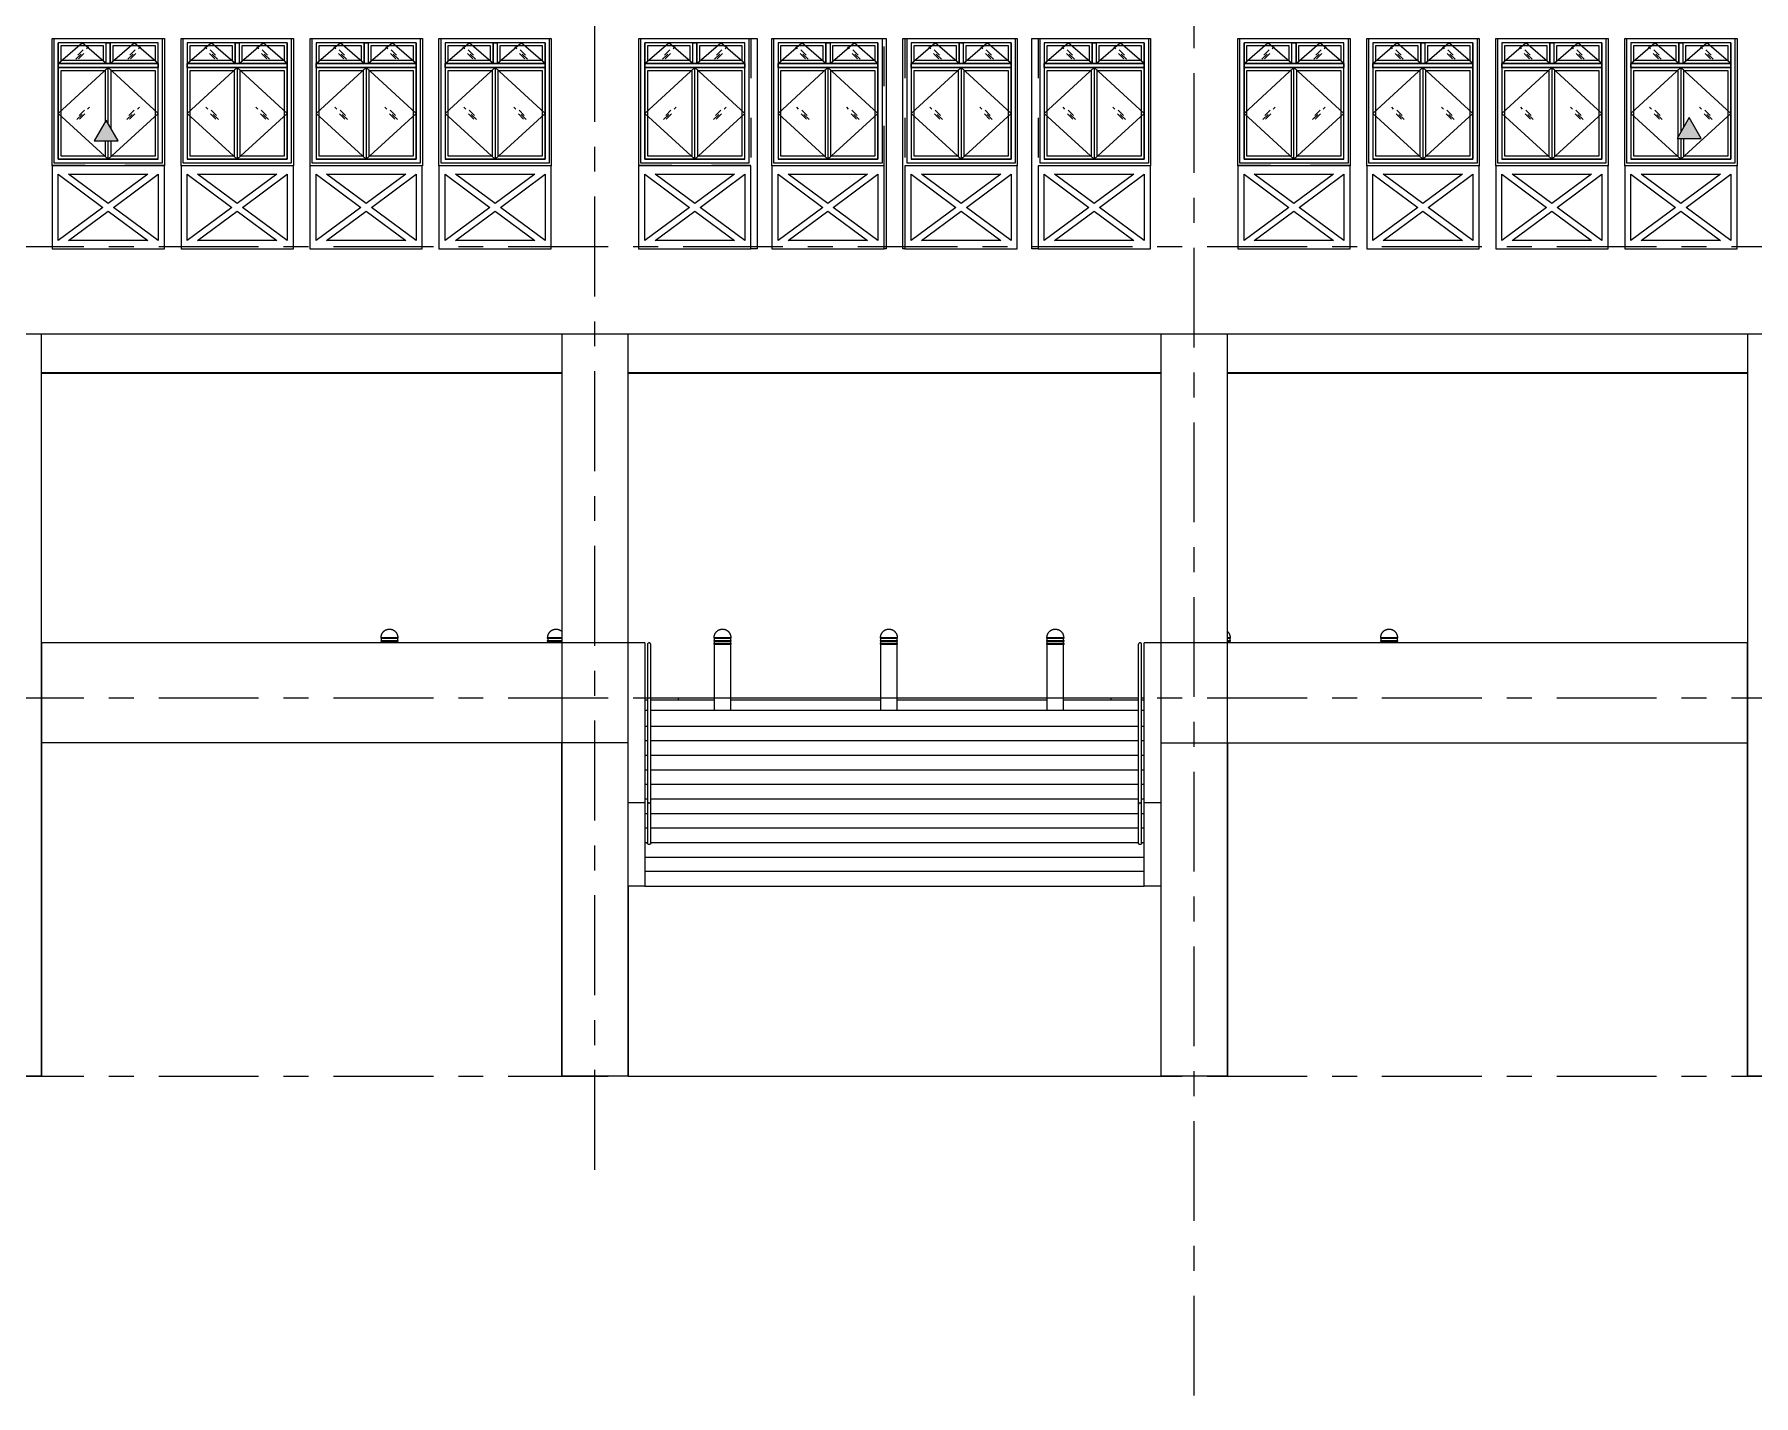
# Model space of a CAD drawing. Header units: millimetres. Extents: x -38844 to 124035, y 18225 to 48099.
# Drawn here: x 65565 to 86226, y 18225 to 34590 of the extents above; entities that cross this region are included whole.
import ezdxf

# ---------------------------------------------------------------- set-up
doc = ezdxf.new("R2010")
doc.units = ezdxf.units.MM
for name, pattern in [('Centre', [4762.5, 952.5, -714.375, 2381.25, -714.375]), ('Dash', [952.5, 476.25, -476.25]), ('Glass Symbol', [360, 90, -90, 90, -90]), ('IDA - Grid Line', [2100, 1200, -300, 300, -300])]:
    doc.linetypes.add(name, pattern=pattern)
for name, color, linetype, lineweight, true_color in [('A-_CEIL----_E-1', 6, 'Continuous', 9, 0xff00ff), ('A-_FLOR----_E-1', 6, 'Continuous', 9, 0xff00ff), ('A-_FLORLEVL_E-1', 9, 'IDA - Grid Line', 9, 0x808080), ('A-_GENM----_M-1', 1, 'Continuous', 9, 0xff0000), ('A-_GENM----_M-2', 6, 'Continuous', 9, 0xff00ff), ('A-_HANR----_E6-1', 6, 'Continuous', 9, 0xff00ff), ('A-_WALL----_E-1', 6, 'Continuous', 9, 0xff00ff), ('A-_WIND----_E-1', 6, 'Continuous', 9, 0xff00ff), ('A-_WIND----_E-2', 6, 'Dash', 9, 0xff00ff), ('A-_WIND----_E-3', 6, 'Centre', 9, 0xff00ff), ('A-_WIND----_E-4', 6, 'Glass Symbol', 9, 0xff00ff), ('C-_SITE----_E-1', 6, 'Continuous', 9, 0xff00ff), ('S-_ANOTGRID_E-1', 9, 'IDA - Grid Line', 9, 0x808080), ('S-_COLN----_E-1', 6, 'Continuous', 9, 0xff00ff), ('S-_STRC----_E-1', 6, 'Continuous', 9, 0xff00ff)]:
    doc.layers.add(name, color=color, linetype=linetype, lineweight=lineweight, true_color=true_color)

# ---------------------------------------------------------------- blocks, each defined once
blk = doc.blocks.new('IDA - Casement w Top Hung - 2 Panels - 1400L X 1500H - B2-AW02-V4-DOOR _ WINDOW SCHEDULE - ELEVATION 2 Copy 1')
at = {"layer": 'A-_WIND----_E-1'}
for p, q in [((-31425, 34240), (-31425, 34490)), ((-30850, 34490), (-31425, 34490)), ((-31425, 34490), (-31425, 33090)), ((-30225, 34490), (-31425, 34490)), ((-31390, 34275), (-31390, 34455)), ((-31390, 34455), (-30885, 34455)), ((-30885, 34455), (-30885, 34275)), ((-30850, 34240), (-30850, 34490)), ((-30850, 34490), (-30800, 34490)), ((-30850, 34240), (-30850, 34490)), ((-30800, 34240), (-30800, 34490)), ((-30225, 34490), (-30800, 34490)), ((-30800, 34490), (-30800, 34240)), ((-30765, 34275), (-30765, 34455)), ((-30765, 34455), (-30260, 34455)), ((-30260, 34455), (-30260, 34275)), ((-30225, 34240), (-30225, 34490)), ((-30225, 33090), (-30225, 34490)), ((-31425, 34240), (-30850, 34240)), ((-31425, 34190), (-31425, 34240)), ((-30225, 34240), (-31425, 34240)), ((-31425, 33090), (-31425, 34190)), ((-30825, 34190), (-31425, 34190)), ((-31425, 34190), (-30225, 34190)), ((-30885, 34275), (-31390, 34275)), ((-31390, 33125), (-31390, 34155)), ((-31390, 34155), (-30860, 34155)), ((-30860, 34155), (-30860, 33125)), ((-30850, 34240), (-30800, 34240)), ((-30825, 33090), (-30825, 34190)), ((-30225, 34190), (-30825, 34190)), ((-30825, 33090), (-30825, 34190)), ((-30800, 34240), (-30225, 34240)), ((-30790, 33125), (-30790, 34155)), ((-30790, 34155), (-30260, 34155)), ((-30260, 34275), (-30765, 34275)), ((-30260, 34155), (-30260, 33125)), ((-30225, 34240), (-30225, 34190)), ((-30225, 33090), (-30225, 34190)), ((-31425, 33090), (-30825, 33090)), ((-30225, 33090), (-31425, 33090)), ((-30860, 33125), (-31390, 33125)), ((-30825, 33090), (-30225, 33090)), ((-30260, 33125), (-30790, 33125))]:
    blk.add_line(p, q, dxfattribs=at)
at = {"layer": 'A-_WIND----_E-2'}
blk.add_line((-30150, 33015), (-31500, 33015), dxfattribs=at)
at = {"layer": 'A-_WIND----_E-3'}
for p, q in [((-31425, 34240), (-31137, 34490)), ((-30850, 34240), (-31137, 34490)), ((-30800, 34240), (-30512, 34490)), ((-30225, 34240), (-30512, 34490)), ((-30825, 34190), (-31425, 33640)), ((-30825, 34190), (-30225, 33640)), ((-31425, 33640), (-30825, 33090)), ((-30225, 33640), (-30825, 33090))]:
    blk.add_line(p, q, dxfattribs=at)
at = {"layer": 'A-_WIND----_E-4'}
for p, q in [((-31212, 34290), (-31062, 34440)), ((-31188, 34341), (-31094, 34435)), ((-31180, 34295), (-31086, 34389)), ((-30587, 34290), (-30437, 34440)), ((-30563, 34341), (-30469, 34435)), ((-30555, 34295), (-30461, 34389)), ((-31200, 33565), (-31050, 33715)), ((-31175, 33616), (-31082, 33710)), ((-30600, 33565), (-30450, 33715)), ((-30575, 33616), (-30482, 33710)), ((-31168, 33570), (-31074, 33664)), ((-30568, 33570), (-30474, 33664))]:
    blk.add_line(p, q, dxfattribs=at)
blk = doc.blocks.new('IDA - Casement w Top Hung - 2 Panels - 1400L X 1500H - B2-AW02A-4796629-DOOR _ WINDOW SCHEDULE - ELEVATION 2 Copy 1')
at = {"layer": 'A-_WIND----_E-1'}
for p, q in [((-26775, 34490), (-26775, 34240)), ((-26200, 34490), (-26775, 34490)), ((-25575, 34490), (-26775, 34490)), ((-26775, 34490), (-26775, 33090)), ((-26740, 34275), (-26740, 34455)), ((-26740, 34455), (-26235, 34455)), ((-26235, 34455), (-26235, 34275)), ((-26200, 34490), (-26200, 34240)), ((-26200, 34240), (-26200, 34490)), ((-26200, 34490), (-26150, 34490)), ((-26150, 34490), (-26150, 34240)), ((-25575, 34490), (-26150, 34490)), ((-26150, 34490), (-26150, 34240)), ((-26115, 34275), (-26115, 34455)), ((-26115, 34455), (-25610, 34455)), ((-25610, 34455), (-25610, 34275)), ((-25575, 34490), (-25575, 34240)), ((-25575, 33090), (-25575, 34490)), ((-26775, 34240), (-26200, 34240)), ((-26775, 34190), (-26775, 34240)), ((-25575, 34240), (-26775, 34240)), ((-26775, 34190), (-26775, 33090)), ((-26175, 34190), (-26775, 34190)), ((-26775, 34190), (-25575, 34190)), ((-26235, 34275), (-26740, 34275)), ((-26740, 33125), (-26740, 34155)), ((-26740, 34155), (-26210, 34155)), ((-26210, 34155), (-26210, 33356)), ((-26200, 34240), (-26150, 34240)), ((-26175, 34190), (-26175, 33417)), ((-26175, 34190), (-26175, 33417)), ((-25575, 34190), (-26175, 34190)), ((-26150, 34240), (-25575, 34240)), ((-26140, 33477), (-26140, 34155)), ((-26140, 34155), (-25610, 34155)), ((-25610, 34275), (-26115, 34275)), ((-25610, 34155), (-25610, 33125)), ((-25575, 34240), (-25575, 34190)), ((-25575, 34190), (-25575, 33090)), ((-26210, 33340), (-26210, 33125)), ((-26175, 33340), (-26175, 33090)), ((-26175, 33340), (-26175, 33090)), ((-26140, 33125), (-26140, 33340)), ((-26775, 33090), (-26175, 33090)), ((-25575, 33090), (-26775, 33090)), ((-26210, 33125), (-26740, 33125)), ((-26175, 33090), (-25575, 33090)), ((-25610, 33125), (-26140, 33125))]:
    blk.add_line(p, q, dxfattribs=at)
at = {"layer": 'A-_WIND----_E-2'}
blk.add_line((-26850, 33015), (-25500, 33015), dxfattribs=at)
at = {"layer": 'A-_WIND----_E-3'}
for p, q in [((-26775, 34240), (-26487, 34490)), ((-26200, 34240), (-26487, 34490)), ((-26150, 34240), (-25862, 34490)), ((-25575, 34240), (-25862, 34490)), ((-26175, 34190), (-26775, 33640)), ((-26175, 34190), (-25575, 33640)), ((-26775, 33640), (-26175, 33090)), ((-25575, 33640), (-26175, 33090))]:
    blk.add_line(p, q, dxfattribs=at)
at = {"layer": 'A-_WIND----_E-4'}
for p, q in [((-26412, 34290), (-26562, 34440)), ((-26444, 34295), (-26538, 34389)), ((-26436, 34341), (-26530, 34435)), ((-25787, 34290), (-25937, 34440)), ((-25819, 34295), (-25913, 34389)), ((-25811, 34341), (-25905, 34435)), ((-26400, 33565), (-26550, 33715)), ((-26424, 33616), (-26518, 33710)), ((-25800, 33565), (-25950, 33715)), ((-25824, 33616), (-25918, 33710)), ((-26432, 33570), (-26525, 33664)), ((-25832, 33570), (-25925, 33664))]:
    blk.add_line(p, q, dxfattribs=at)
blk = doc.blocks.new('IDA - Casement w Top Hung - 2 Panels - 1400L X 1500H - B2-AW02-V5-DOOR _ WINDOW SCHEDULE - ELEVATION 2 Copy 1')
at = {"layer": 'A-_WIND----_E-1'}
for p, q in [((-28325, 34490), (-28325, 34240)), ((-27750, 34490), (-28325, 34490)), ((-27125, 34490), (-28325, 34490)), ((-28325, 34490), (-28325, 33090)), ((-28290, 34275), (-28290, 34455)), ((-28290, 34455), (-27785, 34455)), ((-27785, 34455), (-27785, 34275)), ((-27750, 34490), (-27750, 34240)), ((-27750, 34240), (-27750, 34490)), ((-27750, 34490), (-27700, 34490)), ((-27700, 34490), (-27700, 34240)), ((-27125, 34490), (-27700, 34490)), ((-27700, 34490), (-27700, 34240)), ((-27665, 34275), (-27665, 34455)), ((-27665, 34455), (-27160, 34455)), ((-27160, 34455), (-27160, 34275)), ((-27125, 34490), (-27125, 34240)), ((-27125, 33090), (-27125, 34490)), ((-28325, 34240), (-27750, 34240)), ((-28325, 34190), (-28325, 34240)), ((-27125, 34240), (-28325, 34240)), ((-28325, 34190), (-28325, 33090)), ((-27725, 34190), (-28325, 34190)), ((-28325, 34190), (-27125, 34190)), ((-27785, 34275), (-28290, 34275)), ((-28290, 33125), (-28290, 34155)), ((-28290, 34155), (-27760, 34155)), ((-27760, 34155), (-27760, 33125)), ((-27750, 34240), (-27700, 34240)), ((-27725, 34190), (-27725, 33090)), ((-27725, 34190), (-27725, 33090)), ((-27125, 34190), (-27725, 34190)), ((-27700, 34240), (-27125, 34240)), ((-27690, 33125), (-27690, 34155)), ((-27690, 34155), (-27160, 34155)), ((-27160, 34275), (-27665, 34275)), ((-27160, 34155), (-27160, 33125)), ((-27125, 34240), (-27125, 34190)), ((-27125, 34190), (-27125, 33090)), ((-28325, 33090), (-27725, 33090)), ((-27125, 33090), (-28325, 33090)), ((-27760, 33125), (-28290, 33125)), ((-27725, 33090), (-27125, 33090)), ((-27160, 33125), (-27690, 33125))]:
    blk.add_line(p, q, dxfattribs=at)
at = {"layer": 'A-_WIND----_E-2'}
blk.add_line((-28400, 33015), (-27050, 33015), dxfattribs=at)
at = {"layer": 'A-_WIND----_E-3'}
for p, q in [((-28325, 34240), (-28037, 34490)), ((-27750, 34240), (-28037, 34490)), ((-27700, 34240), (-27412, 34490)), ((-27125, 34240), (-27412, 34490)), ((-27725, 34190), (-28325, 33640)), ((-27725, 34190), (-27125, 33640)), ((-28325, 33640), (-27725, 33090)), ((-27125, 33640), (-27725, 33090))]:
    blk.add_line(p, q, dxfattribs=at)
at = {"layer": 'A-_WIND----_E-4'}
for p, q in [((-27962, 34290), (-28112, 34440)), ((-27994, 34295), (-28088, 34389)), ((-27986, 34341), (-28080, 34435)), ((-27337, 34290), (-27487, 34440)), ((-27369, 34295), (-27463, 34389)), ((-27361, 34341), (-27455, 34435)), ((-27950, 33565), (-28100, 33715)), ((-27974, 33616), (-28068, 33710)), ((-27350, 33565), (-27500, 33715)), ((-27374, 33616), (-27468, 33710)), ((-27982, 33570), (-28075, 33664)), ((-27382, 33570), (-27475, 33664))]:
    blk.add_line(p, q, dxfattribs=at)
blk = doc.blocks.new('IDA - Casement w Top Hung - 2 Panels - 1400L X 1500H - B2-AW02-V6-DOOR _ WINDOW SCHEDULE - ELEVATION 2 Copy 1')
at = {"layer": 'A-_WIND----_E-1'}
for p, q in [((-38625, 34240), (-38625, 34490)), ((-38050, 34490), (-38625, 34490)), ((-38625, 34490), (-38625, 33090)), ((-37425, 34490), (-38625, 34490)), ((-38590, 34275), (-38590, 34455)), ((-38590, 34455), (-38085, 34455)), ((-38085, 34455), (-38085, 34275)), ((-38050, 34240), (-38050, 34490)), ((-38050, 34490), (-38000, 34490)), ((-38050, 34240), (-38050, 34490)), ((-38000, 34240), (-38000, 34490)), ((-37425, 34490), (-38000, 34490)), ((-38000, 34490), (-38000, 34240)), ((-37965, 34275), (-37965, 34455)), ((-37965, 34455), (-37460, 34455)), ((-37460, 34455), (-37460, 34275)), ((-37425, 34240), (-37425, 34490)), ((-37425, 33090), (-37425, 34490)), ((-38625, 34240), (-38050, 34240)), ((-38625, 34190), (-38625, 34240)), ((-37425, 34240), (-38625, 34240)), ((-38625, 33090), (-38625, 34190)), ((-38025, 34190), (-38625, 34190)), ((-38625, 34190), (-37425, 34190)), ((-38085, 34275), (-38590, 34275)), ((-38590, 33125), (-38590, 34155)), ((-38590, 34155), (-38060, 34155)), ((-38060, 34155), (-38060, 33125)), ((-38050, 34240), (-38000, 34240)), ((-38025, 33090), (-38025, 34190)), ((-37425, 34190), (-38025, 34190)), ((-38025, 33090), (-38025, 34190)), ((-38000, 34240), (-37425, 34240)), ((-37990, 33125), (-37990, 34155)), ((-37990, 34155), (-37460, 34155)), ((-37460, 34275), (-37965, 34275)), ((-37460, 34155), (-37460, 33125)), ((-37425, 34240), (-37425, 34190)), ((-37425, 33090), (-37425, 34190)), ((-38625, 33090), (-38025, 33090)), ((-37425, 33090), (-38625, 33090)), ((-38060, 33125), (-38590, 33125)), ((-38025, 33090), (-37425, 33090)), ((-37460, 33125), (-37990, 33125))]:
    blk.add_line(p, q, dxfattribs=at)
at = {"layer": 'A-_WIND----_E-2'}
for p, q in [((-37350, 34540), (-37350, 33015)), ((-37350, 33015), (-38700, 33015))]:
    blk.add_line(p, q, dxfattribs=at)
at = {"layer": 'A-_WIND----_E-3'}
for p, q in [((-38625, 34240), (-38337, 34490)), ((-38050, 34240), (-38337, 34490)), ((-38000, 34240), (-37712, 34490)), ((-37425, 34240), (-37712, 34490)), ((-38025, 34190), (-38625, 33640)), ((-38025, 34190), (-37425, 33640)), ((-38625, 33640), (-38025, 33090)), ((-37425, 33640), (-38025, 33090))]:
    blk.add_line(p, q, dxfattribs=at)
at = {"layer": 'A-_WIND----_E-4'}
for p, q in [((-38412, 34290), (-38262, 34440)), ((-38388, 34341), (-38294, 34435)), ((-38380, 34295), (-38286, 34389)), ((-37787, 34290), (-37637, 34440)), ((-37763, 34341), (-37669, 34435)), ((-37755, 34295), (-37661, 34389)), ((-38400, 33565), (-38250, 33715)), ((-38375, 33616), (-38282, 33710)), ((-37800, 33565), (-37650, 33715)), ((-37775, 33616), (-37682, 33710)), ((-38368, 33570), (-38274, 33664)), ((-37768, 33570), (-37674, 33664))]:
    blk.add_line(p, q, dxfattribs=at)
blk = doc.blocks.new('IDA - Casement w Top Hung - 2 Panels - 1400L X 1500H - B2-AW02-V7-DOOR _ WINDOW SCHEDULE - ELEVATION 2 Copy 1')
at = {"layer": 'A-_WIND----_E-1'}
for p, q in [((-33825, 34490), (-33825, 34240)), ((-33250, 34490), (-33825, 34490)), ((-32625, 34490), (-33825, 34490)), ((-33825, 34490), (-33825, 33090)), ((-33790, 34275), (-33790, 34455)), ((-33790, 34455), (-33285, 34455)), ((-33285, 34455), (-33285, 34275)), ((-33250, 34490), (-33250, 34240)), ((-33250, 34240), (-33250, 34490)), ((-33250, 34490), (-33200, 34490)), ((-33200, 34490), (-33200, 34240)), ((-32625, 34490), (-33200, 34490)), ((-33200, 34490), (-33200, 34240)), ((-33165, 34275), (-33165, 34455)), ((-33165, 34455), (-32660, 34455)), ((-32660, 34455), (-32660, 34275)), ((-32625, 34490), (-32625, 34240)), ((-32625, 33090), (-32625, 34490)), ((-33825, 34240), (-33250, 34240)), ((-33825, 34190), (-33825, 34240)), ((-32625, 34240), (-33825, 34240)), ((-33825, 34190), (-33825, 33090)), ((-33225, 34190), (-33825, 34190)), ((-33825, 34190), (-32625, 34190)), ((-33285, 34275), (-33790, 34275)), ((-33790, 33125), (-33790, 34155)), ((-33790, 34155), (-33260, 34155)), ((-33260, 34155), (-33260, 33125)), ((-33250, 34240), (-33200, 34240)), ((-33225, 34190), (-33225, 33090)), ((-33225, 34190), (-33225, 33090)), ((-32625, 34190), (-33225, 34190)), ((-33200, 34240), (-32625, 34240)), ((-33190, 33125), (-33190, 34155)), ((-33190, 34155), (-32660, 34155)), ((-32660, 34275), (-33165, 34275)), ((-32660, 34155), (-32660, 33125)), ((-32625, 34240), (-32625, 34190)), ((-32625, 34190), (-32625, 33090)), ((-33825, 33090), (-33225, 33090)), ((-32625, 33090), (-33825, 33090)), ((-33260, 33125), (-33790, 33125)), ((-33225, 33090), (-32625, 33090)), ((-32660, 33125), (-33190, 33125))]:
    blk.add_line(p, q, dxfattribs=at)
at = {"layer": 'A-_WIND----_E-2'}
for p, q in [((-33900, 34540), (-33900, 33015)), ((-33900, 33015), (-32550, 33015))]:
    blk.add_line(p, q, dxfattribs=at)
at = {"layer": 'A-_WIND----_E-3'}
for p, q in [((-33825, 34240), (-33537, 34490)), ((-33250, 34240), (-33537, 34490)), ((-33200, 34240), (-32912, 34490)), ((-32625, 34240), (-32912, 34490)), ((-33225, 34190), (-33825, 33640)), ((-33225, 34190), (-32625, 33640)), ((-33825, 33640), (-33225, 33090)), ((-32625, 33640), (-33225, 33090))]:
    blk.add_line(p, q, dxfattribs=at)
at = {"layer": 'A-_WIND----_E-4'}
for p, q in [((-33462, 34290), (-33612, 34440)), ((-33494, 34295), (-33588, 34389)), ((-33486, 34341), (-33580, 34435)), ((-32837, 34290), (-32987, 34440)), ((-32869, 34295), (-32963, 34389)), ((-32861, 34341), (-32955, 34435)), ((-33450, 33565), (-33600, 33715)), ((-33474, 33616), (-33568, 33710)), ((-32850, 33565), (-33000, 33715)), ((-32874, 33616), (-32968, 33710)), ((-33482, 33570), (-33575, 33664)), ((-32882, 33570), (-32975, 33664))]:
    blk.add_line(p, q, dxfattribs=at)
blk = doc.blocks.new('IDA - Casement w Top Hung - 2 Panels - 1400L X 1500H - B2-AW02-V8-DOOR _ WINDOW SCHEDULE - ELEVATION 2 Copy 1')
at = {"layer": 'A-_WIND----_E-1'}
for p, q in [((-37025, 34490), (-37025, 34240)), ((-36450, 34490), (-37025, 34490)), ((-35825, 34490), (-37025, 34490)), ((-37025, 34490), (-37025, 33090)), ((-36990, 34275), (-36990, 34455)), ((-36990, 34455), (-36485, 34455)), ((-36485, 34455), (-36485, 34275)), ((-36450, 34490), (-36450, 34240)), ((-36450, 34240), (-36450, 34490)), ((-36450, 34490), (-36400, 34490)), ((-36400, 34490), (-36400, 34240)), ((-35825, 34490), (-36400, 34490)), ((-36400, 34490), (-36400, 34240)), ((-36365, 34275), (-36365, 34455)), ((-36365, 34455), (-35860, 34455)), ((-35860, 34455), (-35860, 34275)), ((-35825, 34490), (-35825, 34240)), ((-35825, 33090), (-35825, 34490)), ((-37025, 34240), (-36450, 34240)), ((-37025, 34190), (-37025, 34240)), ((-35825, 34240), (-37025, 34240)), ((-37025, 34190), (-37025, 33090)), ((-36425, 34190), (-37025, 34190)), ((-37025, 34190), (-35825, 34190)), ((-36485, 34275), (-36990, 34275)), ((-36990, 33125), (-36990, 34155)), ((-36990, 34155), (-36460, 34155)), ((-36460, 34155), (-36460, 33125)), ((-36450, 34240), (-36400, 34240)), ((-36425, 34190), (-36425, 33090)), ((-36425, 34190), (-36425, 33090)), ((-35825, 34190), (-36425, 34190)), ((-36400, 34240), (-35825, 34240)), ((-36390, 33125), (-36390, 34155)), ((-36390, 34155), (-35860, 34155)), ((-35860, 34275), (-36365, 34275)), ((-35860, 34155), (-35860, 33125)), ((-35825, 34240), (-35825, 34190)), ((-35825, 34190), (-35825, 33090)), ((-37025, 33090), (-36425, 33090)), ((-35825, 33090), (-37025, 33090)), ((-36460, 33125), (-36990, 33125)), ((-36425, 33090), (-35825, 33090)), ((-35860, 33125), (-36390, 33125))]:
    blk.add_line(p, q, dxfattribs=at)
at = {"layer": 'A-_WIND----_E-2'}
for p, q in [((-35750, 33015), (-35750, 34540)), ((-37100, 33015), (-35750, 33015))]:
    blk.add_line(p, q, dxfattribs=at)
at = {"layer": 'A-_WIND----_E-3'}
for p, q in [((-37025, 34240), (-36737, 34490)), ((-36450, 34240), (-36737, 34490)), ((-36400, 34240), (-36112, 34490)), ((-35825, 34240), (-36112, 34490)), ((-36425, 34190), (-37025, 33640)), ((-36425, 34190), (-35825, 33640)), ((-37025, 33640), (-36425, 33090)), ((-35825, 33640), (-36425, 33090))]:
    blk.add_line(p, q, dxfattribs=at)
at = {"layer": 'A-_WIND----_E-4'}
for p, q in [((-36662, 34290), (-36812, 34440)), ((-36694, 34295), (-36788, 34389)), ((-36686, 34341), (-36780, 34435)), ((-36037, 34290), (-36187, 34440)), ((-36069, 34295), (-36163, 34389)), ((-36061, 34341), (-36155, 34435)), ((-36650, 33565), (-36800, 33715)), ((-36674, 33616), (-36768, 33710)), ((-36050, 33565), (-36200, 33715)), ((-36074, 33616), (-36168, 33710)), ((-36682, 33570), (-36775, 33664)), ((-36082, 33570), (-36175, 33664))]:
    blk.add_line(p, q, dxfattribs=at)
blk = doc.blocks.new('IDA - Casement w Top Hung - 2 Panels - 1400L X 1500H - B2-AW02A-V9-DOOR _ WINDOW SCHEDULE - ELEVATION 2 Copy 1')
at = {"layer": 'A-_WIND----_E-1'}
for p, q in [((-45675, 34240), (-45675, 34490)), ((-45100, 34490), (-45675, 34490)), ((-45675, 34490), (-45675, 33090)), ((-44475, 34490), (-45675, 34490)), ((-45640, 34275), (-45640, 34455)), ((-45640, 34455), (-45135, 34455)), ((-45135, 34455), (-45135, 34275)), ((-45100, 34240), (-45100, 34490)), ((-45100, 34490), (-45050, 34490)), ((-45100, 34240), (-45100, 34490)), ((-45050, 34240), (-45050, 34490)), ((-44475, 34490), (-45050, 34490)), ((-45050, 34490), (-45050, 34240)), ((-45015, 34275), (-45015, 34455)), ((-45015, 34455), (-44510, 34455)), ((-44510, 34455), (-44510, 34275)), ((-44475, 34240), (-44475, 34490)), ((-44475, 33090), (-44475, 34490)), ((-45675, 34240), (-45100, 34240)), ((-45675, 34190), (-45675, 34240)), ((-44475, 34240), (-45675, 34240)), ((-45675, 33090), (-45675, 34190)), ((-45075, 34190), (-45675, 34190)), ((-45675, 34190), (-44475, 34190)), ((-45135, 34275), (-45640, 34275)), ((-45640, 33125), (-45640, 34155)), ((-45640, 34155), (-45110, 34155)), ((-45110, 34155), (-45110, 33543)), ((-45100, 34240), (-45050, 34240)), ((-45075, 33517), (-45075, 34190)), ((-44475, 34190), (-45075, 34190)), ((-45075, 33517), (-45075, 34190)), ((-45050, 34240), (-44475, 34240)), ((-45040, 33456), (-45040, 34155)), ((-45040, 34155), (-44510, 34155)), ((-44510, 34275), (-45015, 34275)), ((-44510, 34155), (-44510, 33125)), ((-44475, 34240), (-44475, 34190)), ((-44475, 33090), (-44475, 34190)), ((-45110, 33310), (-45110, 33125)), ((-45075, 33090), (-45075, 33310)), ((-45075, 33090), (-45075, 33310)), ((-45040, 33125), (-45040, 33310)), ((-45675, 33090), (-45075, 33090)), ((-44475, 33090), (-45675, 33090)), ((-45110, 33125), (-45640, 33125)), ((-45075, 33090), (-44475, 33090)), ((-44510, 33125), (-45040, 33125))]:
    blk.add_line(p, q, dxfattribs=at)
at = {"layer": 'A-_WIND----_E-2'}
blk.add_line((-44400, 33015), (-45750, 33015), dxfattribs=at)
at = {"layer": 'A-_WIND----_E-3'}
for p, q in [((-45675, 34240), (-45387, 34490)), ((-45100, 34240), (-45387, 34490)), ((-45050, 34240), (-44762, 34490)), ((-44475, 34240), (-44762, 34490)), ((-45075, 34190), (-45675, 33640)), ((-45075, 34190), (-44475, 33640)), ((-45675, 33640), (-45075, 33090)), ((-44475, 33640), (-45075, 33090))]:
    blk.add_line(p, q, dxfattribs=at)
at = {"layer": 'A-_WIND----_E-4'}
for p, q in [((-45462, 34290), (-45312, 34440)), ((-45438, 34341), (-45344, 34435)), ((-45430, 34295), (-45336, 34389)), ((-44837, 34290), (-44687, 34440)), ((-44813, 34341), (-44719, 34435)), ((-44805, 34295), (-44711, 34389)), ((-45450, 33565), (-45300, 33715)), ((-45425, 33616), (-45332, 33710)), ((-44850, 33565), (-44700, 33715)), ((-44825, 33616), (-44732, 33710)), ((-45418, 33570), (-45324, 33664)), ((-44818, 33570), (-44724, 33664))]:
    blk.add_line(p, q, dxfattribs=at)
blk = doc.blocks.new('Wall Motif - Type 1-6012128-DOOR _ WINDOW SCHEDULE - ELEVATION 2 Copy 1')
at = {"layer": 'A-_GENM----_M-2'}
for p, q in [((-28400, 33010), (-28400, 32010)), ((-27050, 33010), (-28400, 33010)), ((-28325, 32112), (-28325, 32908)), ((-28325, 32908), (-27788, 32510)), ((-27725, 32557), (-28202, 32910)), ((-28202, 32910), (-27248, 32910)), ((-27248, 32910), (-27725, 32557)), ((-27662, 32510), (-27125, 32908)), ((-27125, 32908), (-27125, 32112)), ((-27050, 32010), (-27050, 33010)), ((-27788, 32510), (-28325, 32112)), ((-28202, 32110), (-27725, 32463)), ((-27725, 32463), (-27248, 32110)), ((-27125, 32112), (-27662, 32510)), ((-27248, 32110), (-28202, 32110)), ((-28400, 32010), (-27050, 32010))]:
    blk.add_line(p, q, dxfattribs=at)
blk = doc.blocks.new('Top Rail Type - Top Rail_Internal_-2881308-DOOR _ WINDOW SCHEDULE - ELEVATION 2 Copy 1')
at = {"layer": 'A-_HANR----_E6-1'}
for p, q in [((-38595, 27255), (-38595, 25508)), ((-38555, 25508), (-38555, 27255)), ((-38595, 25508), (-38595, 25330)), ((-38555, 25330), (-38555, 25508)), ((-38595, 25330), (-38595, 24870)), ((-38555, 24870), (-38555, 25330))]:
    blk.add_line(p, q, dxfattribs=at)
for points, knots in [([(-38555, 27255), (-38555, 27257), (-38555, 27260), (-38557, 27265), (-38560, 27269), (-38565, 27273), (-38569, 27275), (-38576, 27275), (-38583, 27274), (-38589, 27269), (-38592, 27265), (-38594, 27260), (-38595, 27257), (-38595, 27255)], [0, 0, 0, 0, 0.083333, 0.166667, 0.25, 0.333333, 0.416667, 0.5, 0.666667, 0.75, 0.833333, 0.916667, 1, 1, 1, 1]), ([(-38555, 25330), (-38555, 25332), (-38555, 25334), (-38556, 25338), (-38557, 25340), (-38558, 25341), (-38559, 25343), (-38560, 25344), (-38561, 25345), (-38563, 25346), (-38565, 25347), (-38567, 25349), (-38570, 25350), (-38575, 25350), (-38579, 25350), (-38582, 25349), (-38585, 25347), (-38587, 25346), (-38588, 25345), (-38589, 25344), (-38591, 25342), (-38592, 25340), (-38593, 25339), (-38593, 25337), (-38594, 25334), (-38595, 25332), (-38595, 25330)], [0, 0, 0, 0, 0.083333, 0.125, 0.166667, 0.1875, 0.208333, 0.25, 0.270833, 0.291667, 0.333333, 0.375, 0.416667, 0.5, 0.583333, 0.625, 0.666667, 0.708333, 0.729167, 0.75, 0.791667, 0.833333, 0.854167, 0.875, 0.916667, 1, 1, 1, 1]), ([(-38555, 24870), (-38555, 24868), (-38555, 24866), (-38556, 24862), (-38557, 24860), (-38558, 24859), (-38559, 24857), (-38560, 24856), (-38561, 24855), (-38563, 24854), (-38565, 24853), (-38567, 24851), (-38570, 24850), (-38575, 24850), (-38579, 24850), (-38582, 24851), (-38585, 24853), (-38587, 24854), (-38588, 24855), (-38589, 24856), (-38591, 24858), (-38592, 24860), (-38593, 24861), (-38593, 24863), (-38594, 24866), (-38595, 24868), (-38595, 24870)], [0, 0, 0, 0, 0.083333, 0.125, 0.166667, 0.1875, 0.208333, 0.25, 0.270833, 0.291667, 0.333333, 0.375, 0.416667, 0.5, 0.583333, 0.625, 0.666667, 0.708333, 0.729167, 0.75, 0.791667, 0.833333, 0.854167, 0.875, 0.916667, 1, 1, 1, 1])]:
    blk.add_open_spline(points, degree=3, knots=knots, dxfattribs=at)
blk = doc.blocks.new('Top Rail Type - Top Rail_Internal_-2882196-DOOR _ WINDOW SCHEDULE - ELEVATION 2 Copy 1')
at = {"layer": 'A-_HANR----_E6-1'}
for p, q in [((-32695, 27255), (-32695, 25508)), ((-32655, 25508), (-32655, 27255)), ((-32695, 25508), (-32695, 25330)), ((-32655, 25330), (-32655, 25508)), ((-32695, 25330), (-32695, 24870)), ((-32655, 24870), (-32655, 25330))]:
    blk.add_line(p, q, dxfattribs=at)
for points, knots in [([(-32655, 27255), (-32655, 27257), (-32655, 27260), (-32657, 27265), (-32660, 27269), (-32665, 27273), (-32669, 27275), (-32676, 27275), (-32683, 27274), (-32689, 27269), (-32692, 27265), (-32694, 27260), (-32695, 27257), (-32695, 27255)], [0, 0, 0, 0, 0.083333, 0.166667, 0.25, 0.333333, 0.416667, 0.5, 0.666667, 0.75, 0.833333, 0.916667, 1, 1, 1, 1]), ([(-32655, 25330), (-32655, 25332), (-32655, 25334), (-32656, 25338), (-32657, 25340), (-32658, 25341), (-32659, 25343), (-32660, 25344), (-32661, 25345), (-32663, 25346), (-32665, 25347), (-32667, 25349), (-32670, 25350), (-32675, 25350), (-32679, 25350), (-32682, 25349), (-32685, 25347), (-32687, 25346), (-32688, 25345), (-32689, 25344), (-32691, 25342), (-32692, 25340), (-32693, 25339), (-32693, 25337), (-32694, 25334), (-32695, 25332), (-32695, 25330)], [0, 0, 0, 0, 0.083333, 0.125, 0.166667, 0.1875, 0.208333, 0.25, 0.270833, 0.291667, 0.333333, 0.375, 0.416667, 0.5, 0.583333, 0.625, 0.666667, 0.708333, 0.729167, 0.75, 0.791667, 0.833333, 0.854167, 0.875, 0.916667, 1, 1, 1, 1]), ([(-32655, 24870), (-32655, 24868), (-32655, 24866), (-32656, 24862), (-32657, 24860), (-32658, 24859), (-32659, 24857), (-32660, 24856), (-32661, 24855), (-32663, 24854), (-32665, 24853), (-32667, 24851), (-32670, 24850), (-32675, 24850), (-32679, 24850), (-32682, 24851), (-32685, 24853), (-32687, 24854), (-32688, 24855), (-32689, 24856), (-32691, 24858), (-32692, 24860), (-32693, 24861), (-32693, 24863), (-32694, 24866), (-32695, 24868), (-32695, 24870)], [0, 0, 0, 0, 0.083333, 0.125, 0.166667, 0.1875, 0.208333, 0.25, 0.270833, 0.291667, 0.333333, 0.375, 0.416667, 0.5, 0.583333, 0.625, 0.666667, 0.708333, 0.729167, 0.75, 0.791667, 0.833333, 0.854167, 0.875, 0.916667, 1, 1, 1, 1])]:
    blk.add_open_spline(points, degree=3, knots=knots, dxfattribs=at)
blk = doc.blocks.new('IDA - FAP - 1300H-4450683-DOOR _ WINDOW SCHEDULE - ELEVATION 2 Copy 1')
at = {"layer": 'A-_GENM----_M-1'}
blk.add_hatch(color=256, dxfattribs=at).paths.add_polyline_path([(-9513, 27915), (-9224, 27915), (-9369, 28165), (-9419, 28077)])
for p, q in [((-9369, 28165), (-9513, 27915)), ((-9224, 27915), (-9369, 28165)), ((-9513, 27915), (-9224, 27915))]:
    blk.add_line(p, q, dxfattribs=at)
blk = doc.blocks.new('IDA - Bollard - 100R-5800923-DOOR _ WINDOW SCHEDULE - ELEVATION 2 Copy 1')
at = {"layer": 'C-_SITE----_E-1'}
for p, q in [((-41800, 27340), (-41800, 27330)), ((-41800, 27340), (-41695, 27340)), ((-41800, 27330), (-41695, 27330)), ((-41800, 27305), (-41800, 27295)), ((-41800, 27305), (-41695, 27305)), ((-41800, 27295), (-41695, 27295)), ((-41795, 27330), (-41795, 27305)), ((-41795, 27295), (-41795, 27275)), ((-41695, 27340), (-41590, 27340)), ((-41695, 27330), (-41590, 27330)), ((-41695, 27305), (-41590, 27305)), ((-41695, 27295), (-41590, 27295)), ((-41595, 27305), (-41595, 27330)), ((-41595, 27275), (-41595, 27295)), ((-41590, 27330), (-41590, 27340)), ((-41590, 27295), (-41590, 27305))]:
    blk.add_line(p, q, dxfattribs=at)
at = {"layer": 'C-_SITE----_E-1', "flags": 128}
for points in [[(-41795, 27340), (-41795, 27344), (-41795, 27348), (-41795, 27352), (-41794, 27356), (-41793, 27360), (-41792, 27364), (-41791, 27368), (-41790, 27371), (-41789, 27375), (-41787, 27379), (-41786, 27383), (-41784, 27386), (-41782, 27390), (-41780, 27393), (-41778, 27396), (-41775, 27400), (-41773, 27403), (-41770, 27406), (-41768, 27409), (-41765, 27412), (-41762, 27414), (-41759, 27417), (-41756, 27420), (-41753, 27422), (-41749, 27424), (-41746, 27426), (-41742, 27428), (-41739, 27430), (-41735, 27432), (-41732, 27433), (-41728, 27435), (-41724, 27436), (-41720, 27437), (-41716, 27438), (-41712, 27439), (-41708, 27439), (-41704, 27440), (-41700, 27440), (-41696, 27440), (-41695, 27440)], [(-41695, 27440), (-41691, 27440), (-41687, 27440), (-41683, 27439), (-41679, 27439), (-41675, 27438), (-41672, 27437), (-41668, 27436), (-41664, 27435), (-41660, 27434), (-41656, 27432), (-41653, 27430), (-41649, 27429), (-41646, 27427), (-41642, 27425), (-41639, 27423), (-41636, 27420), (-41632, 27418), (-41629, 27415), (-41626, 27412), (-41624, 27410), (-41621, 27407), (-41618, 27404), (-41616, 27401), (-41613, 27397), (-41611, 27394), (-41609, 27391), (-41607, 27387), (-41605, 27384), (-41604, 27380), (-41602, 27376), (-41601, 27372), (-41599, 27369), (-41598, 27365), (-41597, 27361), (-41597, 27357), (-41596, 27353), (-41596, 27349), (-41595, 27345), (-41595, 27341), (-41595, 27340)]]:
    blk.add_lwpolyline(points, dxfattribs=at)
blk = doc.blocks.new('IDA - Bollard - 100R-V33-DOOR _ WINDOW SCHEDULE - ELEVATION 2 Copy 1')
at = {"layer": 'C-_SITE----_E-1'}
for p, q in [((-39798, 27340), (-39798, 27330)), ((-39798, 27340), (-39693, 27340)), ((-39798, 27330), (-39693, 27330)), ((-39798, 27305), (-39798, 27295)), ((-39798, 27305), (-39693, 27305)), ((-39798, 27295), (-39693, 27295)), ((-39793, 27330), (-39793, 27305)), ((-39793, 27295), (-39793, 27275)), ((-39693, 27340), (-39624, 27340)), ((-39693, 27330), (-39624, 27330)), ((-39693, 27305), (-39624, 27305)), ((-39693, 27295), (-39624, 27295))]:
    blk.add_line(p, q, dxfattribs=at)
at = {"layer": 'C-_SITE----_E-1', "flags": 128}
for points in [[(-39793, 27340), (-39793, 27344), (-39792, 27348), (-39792, 27352), (-39791, 27356), (-39791, 27360), (-39790, 27364), (-39789, 27368), (-39788, 27371), (-39786, 27375), (-39785, 27379), (-39783, 27383), (-39781, 27386), (-39779, 27390), (-39777, 27393), (-39775, 27396), (-39773, 27400), (-39770, 27403), (-39768, 27406), (-39765, 27409), (-39762, 27412), (-39759, 27414), (-39756, 27417), (-39753, 27420), (-39750, 27422), (-39747, 27424), (-39743, 27426), (-39740, 27428), (-39736, 27430), (-39733, 27432), (-39729, 27433), (-39725, 27435), (-39721, 27436), (-39717, 27437), (-39714, 27438), (-39710, 27439), (-39706, 27439), (-39702, 27440), (-39698, 27440), (-39694, 27440), (-39693, 27440)], [(-39693, 27440), (-39689, 27440), (-39685, 27440), (-39681, 27439), (-39677, 27439), (-39673, 27438), (-39669, 27437), (-39665, 27436), (-39661, 27435), (-39657, 27434), (-39654, 27432), (-39650, 27430), (-39646, 27429), (-39643, 27427), (-39639, 27425), (-39636, 27423), (-39633, 27420), (-39630, 27418), (-39627, 27415), (-39625, 27413)]]:
    blk.add_lwpolyline(points, dxfattribs=at)
blk = doc.blocks.new('IDA - Bollard - 100R-V34-DOOR _ WINDOW SCHEDULE - ELEVATION 2 Copy 1')
at = {"layer": 'C-_SITE----_E-1'}
for p, q in [((-37798, 27340), (-37798, 27330)), ((-37798, 27340), (-37693, 27340)), ((-37798, 27330), (-37693, 27330)), ((-37798, 27305), (-37798, 27295)), ((-37798, 27305), (-37693, 27305)), ((-37798, 27295), (-37693, 27295)), ((-37793, 27330), (-37793, 27305)), ((-37793, 27295), (-37793, 27270)), ((-37693, 27340), (-37588, 27340)), ((-37693, 27330), (-37588, 27330)), ((-37693, 27305), (-37588, 27305)), ((-37693, 27295), (-37588, 27295)), ((-37593, 27305), (-37593, 27330)), ((-37593, 27270), (-37593, 27295)), ((-37588, 27330), (-37588, 27340)), ((-37588, 27295), (-37588, 27305)), ((-37798, 27270), (-37798, 27260)), ((-37798, 27270), (-37693, 27270)), ((-37798, 27260), (-37693, 27260)), ((-37793, 27260), (-37793, 26465)), ((-37693, 27270), (-37588, 27270)), ((-37693, 27260), (-37588, 27260)), ((-37593, 26465), (-37593, 27260)), ((-37588, 27260), (-37588, 27270))]:
    blk.add_line(p, q, dxfattribs=at)
at = {"layer": 'C-_SITE----_E-1', "flags": 128}
for points in [[(-37793, 27340), (-37793, 27344), (-37792, 27348), (-37792, 27352), (-37791, 27356), (-37791, 27360), (-37790, 27364), (-37789, 27368), (-37788, 27371), (-37786, 27375), (-37785, 27379), (-37783, 27383), (-37781, 27386), (-37779, 27390), (-37777, 27393), (-37775, 27396), (-37773, 27400), (-37770, 27403), (-37768, 27406), (-37765, 27409), (-37762, 27412), (-37759, 27414), (-37756, 27417), (-37753, 27420), (-37750, 27422), (-37747, 27424), (-37743, 27426), (-37740, 27428), (-37736, 27430), (-37733, 27432), (-37729, 27433), (-37725, 27435), (-37721, 27436), (-37717, 27437), (-37714, 27438), (-37710, 27439), (-37706, 27439), (-37702, 27440), (-37698, 27440), (-37694, 27440), (-37693, 27440)], [(-37693, 27440), (-37689, 27440), (-37685, 27440), (-37681, 27439), (-37677, 27439), (-37673, 27438), (-37669, 27437), (-37665, 27436), (-37661, 27435), (-37657, 27434), (-37654, 27432), (-37650, 27430), (-37646, 27429), (-37643, 27427), (-37639, 27425), (-37636, 27423), (-37633, 27420), (-37630, 27418), (-37627, 27415), (-37624, 27412), (-37621, 27410), (-37618, 27407), (-37616, 27404), (-37613, 27401), (-37611, 27397), (-37608, 27394), (-37606, 27391), (-37604, 27387), (-37603, 27384), (-37601, 27380), (-37599, 27376), (-37598, 27372), (-37597, 27369), (-37596, 27365), (-37595, 27361), (-37594, 27357), (-37593, 27353), (-37593, 27349), (-37593, 27345), (-37593, 27341), (-37593, 27340)]]:
    blk.add_lwpolyline(points, dxfattribs=at)
blk = doc.blocks.new('IDA - Bollard - 100R-V35-DOOR _ WINDOW SCHEDULE - ELEVATION 2 Copy 1')
at = {"layer": 'C-_SITE----_E-1'}
for p, q in [((-31624, 27340), (-31588, 27340)), ((-31624, 27330), (-31588, 27330)), ((-31624, 27305), (-31588, 27305)), ((-31624, 27295), (-31588, 27295)), ((-31593, 27305), (-31593, 27330)), ((-31593, 27275), (-31593, 27295)), ((-31588, 27330), (-31588, 27340)), ((-31588, 27295), (-31588, 27305))]:
    blk.add_line(p, q, dxfattribs=at)
at = {"layer": 'C-_SITE----_E-1', "flags": 128}
blk.add_lwpolyline([(-31624, 27412), (-31621, 27410), (-31618, 27407), (-31616, 27404), (-31613, 27401), (-31611, 27397), (-31608, 27394), (-31606, 27391), (-31604, 27387), (-31603, 27384), (-31601, 27380), (-31599, 27376), (-31598, 27372), (-31597, 27369), (-31596, 27365), (-31595, 27361), (-31594, 27357), (-31593, 27353), (-31593, 27349), (-31593, 27345), (-31593, 27341), (-31593, 27340)], dxfattribs=at)

msp = doc.modelspace()

# ---------------------------------------------------------------- linework, layer by layer
at = {"layer": 'A-_CEIL----_E-1'}
for p, q in [((65652.3, 30524), (71902.3, 30524)), ((71902.3, 30515), (65652.3, 30515)), ((72702.3, 30524), (79102.3, 30524)), ((79102.3, 30515), (72702.3, 30515)), ((79902.3, 30524), (86152.3, 30524)), ((86152.3, 30515), (79902.3, 30515))]:
    msp.add_line(p, q, dxfattribs=at)
at = {"layer": 'A-_FLOR----_E-1'}
for p, q in [((72902.3, 26615), (72932.6, 26615)), ((72902.3, 26590), (72932.6, 26590)), ((72902.3, 26465), (72932.6, 26465)), ((72972, 26465), (78832.6, 26465)), ((72972.1, 26615), (73735.9, 26615)), ((72972.1, 26590), (73735.9, 26590)), ((73302.3, 26615), (73302.3, 26590)), ((73932.9, 26615), (75735.9, 26615)), ((73932.9, 26590), (75735.9, 26590)), ((75932.9, 26615), (77735.9, 26615)), ((75932.9, 26590), (77735.9, 26590)), ((77932.9, 26615), (78832.6, 26615)), ((77932.9, 26590), (78832.6, 26590)), ((78502.3, 26615), (78502.3, 26590)), ((78872, 26465), (78902.3, 26465)), ((78872.1, 26615), (78902.3, 26615)), ((78872.1, 26590), (78902.3, 26590))]:
    msp.add_line(p, q, dxfattribs=at)
at = {"layer": 'A-_FLORLEVL_E-1'}
for p, q in [((25060, 32040), (124035.5, 32040)), ((25060, 26615), (124035.5, 26615)), ((25060, 22065), (124035.5, 22065))]:
    msp.add_line(p, q, dxfattribs=at)
at = {"layer": 'A-_WALL----_E-1'}
for p, q in [((65777.3, 34540), (67127.3, 34540)), ((65777.3, 33010), (65777.3, 34540)), ((65802.3, 33040), (65802.3, 34540)), ((67102.3, 34540), (67102.3, 33040)), ((67127.3, 34540), (67127.3, 33010)), ((67327.3, 34540), (68677.3, 34540)), ((67327.3, 33010), (67327.3, 34540)), ((67352.3, 33040), (67352.3, 34540)), ((68652.3, 34540), (68652.3, 33040)), ((68677.3, 34540), (68677.3, 33010)), ((68877.3, 34540), (70227.3, 34540)), ((68877.3, 33010), (68877.3, 34540)), ((68902.3, 33040), (68902.3, 34540)), ((70202.3, 34540), (70202.3, 33040)), ((70227.3, 34540), (70227.3, 33010)), ((70427.3, 34540), (71777.3, 34540)), ((70427.3, 33010), (70427.3, 34540)), ((70452.3, 33040), (70452.3, 34540)), ((71752.3, 34540), (71752.3, 33040)), ((71777.3, 34540), (71777.3, 33010)), ((72827.3, 34540), (74252.3, 34540)), ((72827.3, 33010), (72827.3, 34540)), ((72852.3, 33040), (72852.3, 34540)), ((74152.3, 34540), (74152.3, 33040)), ((74252.3, 34540), (74252.3, 32010)), ((74427.3, 34540), (75802.3, 34540)), ((74427.3, 33010), (74427.3, 34540)), ((74452.3, 33040), (74452.3, 34540)), ((75752.3, 34540), (75752.3, 33040)), ((75802.3, 34540), (75802.3, 32010)), ((76002.3, 34540), (77377.3, 34540)), ((76002.3, 32010), (76002.3, 34540)), ((76052.3, 33040), (76052.3, 34540)), ((77352.3, 34540), (77352.3, 33040)), ((77377.3, 34540), (77377.3, 33010)), ((77552.3, 34540), (78977.3, 34540)), ((77552.3, 32010), (77552.3, 34540)), ((77652.3, 33040), (77652.3, 34540)), ((78952.3, 34540), (78952.3, 33040)), ((78977.3, 34540), (78977.3, 33010)), ((80027.3, 34540), (81377.3, 34540)), ((80027.3, 33010), (80027.3, 34540)), ((80052.3, 33040), (80052.3, 34540)), ((81352.3, 34540), (81352.3, 33040)), ((81377.3, 34540), (81377.3, 33010)), ((81577.3, 34540), (82927.3, 34540)), ((81577.3, 33010), (81577.3, 34540)), ((81602.3, 33040), (81602.3, 34540)), ((82902.3, 34540), (82902.3, 33040)), ((82927.3, 34540), (82927.3, 33010)), ((83127.3, 34540), (84477.3, 34540)), ((83127.3, 33010), (83127.3, 34540)), ((83152.3, 33040), (83152.3, 34540)), ((84452.3, 34540), (84452.3, 33040)), ((84477.3, 34540), (84477.3, 33010)), ((84677.3, 34540), (86027.3, 34540)), ((84677.3, 33010), (84677.3, 34540)), ((84702.3, 33040), (84702.3, 34540)), ((86002.3, 34540), (86002.3, 33040)), ((86027.3, 34540), (86027.3, 33010)), ((67102.3, 33040), (65802.3, 33040)), ((68652.3, 33040), (67352.3, 33040)), ((70202.3, 33040), (68902.3, 33040)), ((71752.3, 33040), (70452.3, 33040)), ((74152.3, 33040), (72852.3, 33040)), ((75752.3, 33040), (74452.3, 33040)), ((77352.3, 33040), (76052.3, 33040)), ((78952.3, 33040), (77652.3, 33040)), ((81352.3, 33040), (80052.3, 33040)), ((82902.3, 33040), (81602.3, 33040)), ((84452.3, 33040), (83152.3, 33040)), ((86002.3, 33040), (84702.3, 33040)), ((74252.3, 32010), (74177.3, 32010)), ((75802.3, 32010), (75777.3, 32010)), ((76027.3, 32010), (76002.3, 32010)), ((77627.3, 32010), (77552.3, 32010)), ((64827.3, 30990), (86977.3, 30990)), ((72902.3, 27275), (65652.3, 27275)), ((65652.3, 27275), (65652.3, 26075)), ((72702.3, 24350), (72702.3, 27275)), ((72902.3, 27275), (72902.3, 24350)), ((78902.3, 24350), (78902.3, 27275)), ((86152.3, 27275), (78902.3, 27275)), ((79102.3, 27275), (79102.3, 22065)), ((86152.3, 26075), (86152.3, 27275)), ((72702.3, 26075), (65652.3, 26075)), ((65652.3, 26075), (65652.3, 22062.6)), ((71902.3, 22062.6), (71902.3, 26075)), ((79102.3, 26075), (86152.3, 26075)), ((79902.3, 26075), (79902.3, 22062.6)), ((86152.3, 22062.6), (86152.3, 26075)), ((72902.3, 25350), (72702.3, 25350)), ((79102.3, 25350), (78902.3, 25350)), ((72902.3, 24350), (72702.3, 24350)), ((72702.3, 24350), (72702.3, 22065)), ((79102.3, 24350), (78902.3, 24350)), ((72702.3, 22065), (79102.3, 22065))]:
    msp.add_line(p, q, dxfattribs=at)
at = {"layer": 'S-_ANOTGRID_E-1'}
for p, q in [((72302.3, 20940), (72302.3, 46899.2)), ((79502.3, 18225.2), (79502.3, 46899.2))]:
    msp.add_line(p, q, dxfattribs=at)
at = {"layer": 'S-_COLN----_E-1'}
for p, q in [((65652.3, 22065), (65652.3, 30990)), ((71902.3, 30990), (71902.3, 22065)), ((72702.3, 27275), (72702.3, 30990)), ((79102.3, 30990), (79102.3, 27275)), ((79902.3, 22065), (79902.3, 30990)), ((86152.3, 30990), (86152.3, 22065)), ((72702.3, 22065), (72702.3, 24350)), ((79102.3, 24350), (79102.3, 22065)), ((65652.3, 22065), (64852.3, 22065)), ((72702.3, 22065), (71902.3, 22065)), ((79902.3, 22065), (79102.3, 22065)), ((86952.3, 22065), (86152.3, 22065))]:
    msp.add_line(p, q, dxfattribs=at)
at = {"layer": 'S-_STRC----_E-1'}
for p, q in [((72902.3, 26275), (72932.3, 26275)), ((72972.3, 26275), (78832.3, 26275)), ((78872.3, 26275), (78902.3, 26275)), ((72902.3, 26100), (72932.3, 26100)), ((72972.3, 26100), (78832.3, 26100)), ((78872.3, 26100), (78902.3, 26100)), ((72902.3, 25925), (72932.3, 25925)), ((72972.3, 25925), (78832.3, 25925)), ((78872.3, 25925), (78902.3, 25925)), ((72902.3, 25750), (72932.3, 25750)), ((72972.3, 25750), (78832.3, 25750)), ((78872.3, 25750), (78902.3, 25750)), ((72902.3, 25575), (72932.3, 25575)), ((72972.3, 25575), (78832.3, 25575)), ((78873.2, 25575), (78902.3, 25575)), ((72902.3, 25400), (72932.3, 25400)), ((72902.3, 25225), (72932.3, 25225)), ((72972.2, 25225), (78832.3, 25225)), ((72972.3, 25400), (78832.3, 25400)), ((78872.2, 25225), (78902.3, 25225)), ((78873.2, 25400), (78902.3, 25400)), ((72902.3, 25050), (72932.6, 25050)), ((72972.3, 25050), (78832.6, 25050)), ((78872.3, 25050), (78902.3, 25050)), ((72902.3, 24875), (72932.3, 24875)), ((72972.3, 24875), (78832.3, 24875)), ((78872.3, 24875), (78902.3, 24875)), ((72902.3, 24700), (78902.3, 24700)), ((78902.3, 24525), (72902.3, 24525)), ((72902.3, 24350), (78902.3, 24350))]:
    msp.add_line(p, q, dxfattribs=at)

# ---------------------------------------------------------------- block references
at = {"layer": 'A-_GENM----_M-1'}
for p in [(75795.8, 5394.9), (94820.8, 5424.9)]:
    msp.add_blockref('IDA - FAP - 1300H-4450683-DOOR _ WINDOW SCHEDULE - ELEVATION 2 Copy 1', p, dxfattribs=at)
at = {"layer": 'A-_GENM----_M-2'}
for p in [(94177, 0), (95727, 0), (97277, 0), (98827, 0), (101227, 0), (102827, 0), (104427, 0), (106027, 0), (108427, 0), (109977, 0), (111527, 0), (113077, 0)]:
    msp.add_blockref('Wall Motif - Type 1-6012128-DOOR _ WINDOW SCHEDULE - ELEVATION 2 Copy 1', p, dxfattribs=at)
at = {"layer": 'A-_HANR----_E6-1'}
for name in ['Top Rail Type - Top Rail_Internal_-2881308-DOOR _ WINDOW SCHEDULE - ELEVATION 2 Copy 1', 'Top Rail Type - Top Rail_Internal_-2882196-DOOR _ WINDOW SCHEDULE - ELEVATION 2 Copy 1']:
    msp.add_blockref(name, (111527, 0), dxfattribs=at)
at = {"layer": 'A-_WIND----_E-1'}
for name, p in [('IDA - Casement w Top Hung - 2 Panels - 1400L X 1500H - B2-AW02-V6-DOOR _ WINDOW SCHEDULE - ELEVATION 2 Copy 1', (111527, 0)), ('IDA - Casement w Top Hung - 2 Panels - 1400L X 1500H - B2-AW02-V8-DOOR _ WINDOW SCHEDULE - ELEVATION 2 Copy 1', (111527, 0)), ('IDA - Casement w Top Hung - 2 Panels - 1400L X 1500H - B2-AW02-V7-DOOR _ WINDOW SCHEDULE - ELEVATION 2 Copy 1', (109927, 0)), ('IDA - Casement w Top Hung - 2 Panels - 1400L X 1500H - B2-AW02-V7-DOOR _ WINDOW SCHEDULE - ELEVATION 2 Copy 1', (111527, 0)), ('IDA - Casement w Top Hung - 2 Panels - 1400L X 1500H - B2-AW02A-V9-DOOR _ WINDOW SCHEDULE - ELEVATION 2 Copy 1', (111527, 0)), ('IDA - Casement w Top Hung - 2 Panels - 1400L X 1500H - B2-AW02-V5-DOOR _ WINDOW SCHEDULE - ELEVATION 2 Copy 1', (95727, 0)), ('IDA - Casement w Top Hung - 2 Panels - 1400L X 1500H - B2-AW02-V5-DOOR _ WINDOW SCHEDULE - ELEVATION 2 Copy 1', (97277, 0)), ('IDA - Casement w Top Hung - 2 Panels - 1400L X 1500H - B2-AW02-V5-DOOR _ WINDOW SCHEDULE - ELEVATION 2 Copy 1', (98827, 0)), ('IDA - Casement w Top Hung - 2 Panels - 1400L X 1500H - B2-AW02-V4-DOOR _ WINDOW SCHEDULE - ELEVATION 2 Copy 1', (111527, 0)), ('IDA - Casement w Top Hung - 2 Panels - 1400L X 1500H - B2-AW02-V5-DOOR _ WINDOW SCHEDULE - ELEVATION 2 Copy 1', (109977, 0)), ('IDA - Casement w Top Hung - 2 Panels - 1400L X 1500H - B2-AW02-V5-DOOR _ WINDOW SCHEDULE - ELEVATION 2 Copy 1', (111527, 0)), ('IDA - Casement w Top Hung - 2 Panels - 1400L X 1500H - B2-AW02A-4796629-DOOR _ WINDOW SCHEDULE - ELEVATION 2 Copy 1', (111527, 0))]:
    msp.add_blockref(name, p, dxfattribs=at)
at = {"layer": 'C-_SITE----_E-1'}
for name, p in [('IDA - Bollard - 100R-5800923-DOOR _ WINDOW SCHEDULE - ELEVATION 2 Copy 1', (111527, 0)), ('IDA - Bollard - 100R-V33-DOOR _ WINDOW SCHEDULE - ELEVATION 2 Copy 1', (111527, 0)), ('IDA - Bollard - 100R-V34-DOOR _ WINDOW SCHEDULE - ELEVATION 2 Copy 1', (111527, 0)), ('IDA - Bollard - 100R-V34-DOOR _ WINDOW SCHEDULE - ELEVATION 2 Copy 1', (113527, 0)), ('IDA - Bollard - 100R-V34-DOOR _ WINDOW SCHEDULE - ELEVATION 2 Copy 1', (115527, 0)), ('IDA - Bollard - 100R-V35-DOOR _ WINDOW SCHEDULE - ELEVATION 2 Copy 1', (111527, 0)), ('IDA - Bollard - 100R-5800923-DOOR _ WINDOW SCHEDULE - ELEVATION 2 Copy 1', (123541.1, 0))]:
    msp.add_blockref(name, p, dxfattribs=at)

doc.saveas('drawing.dxf')
